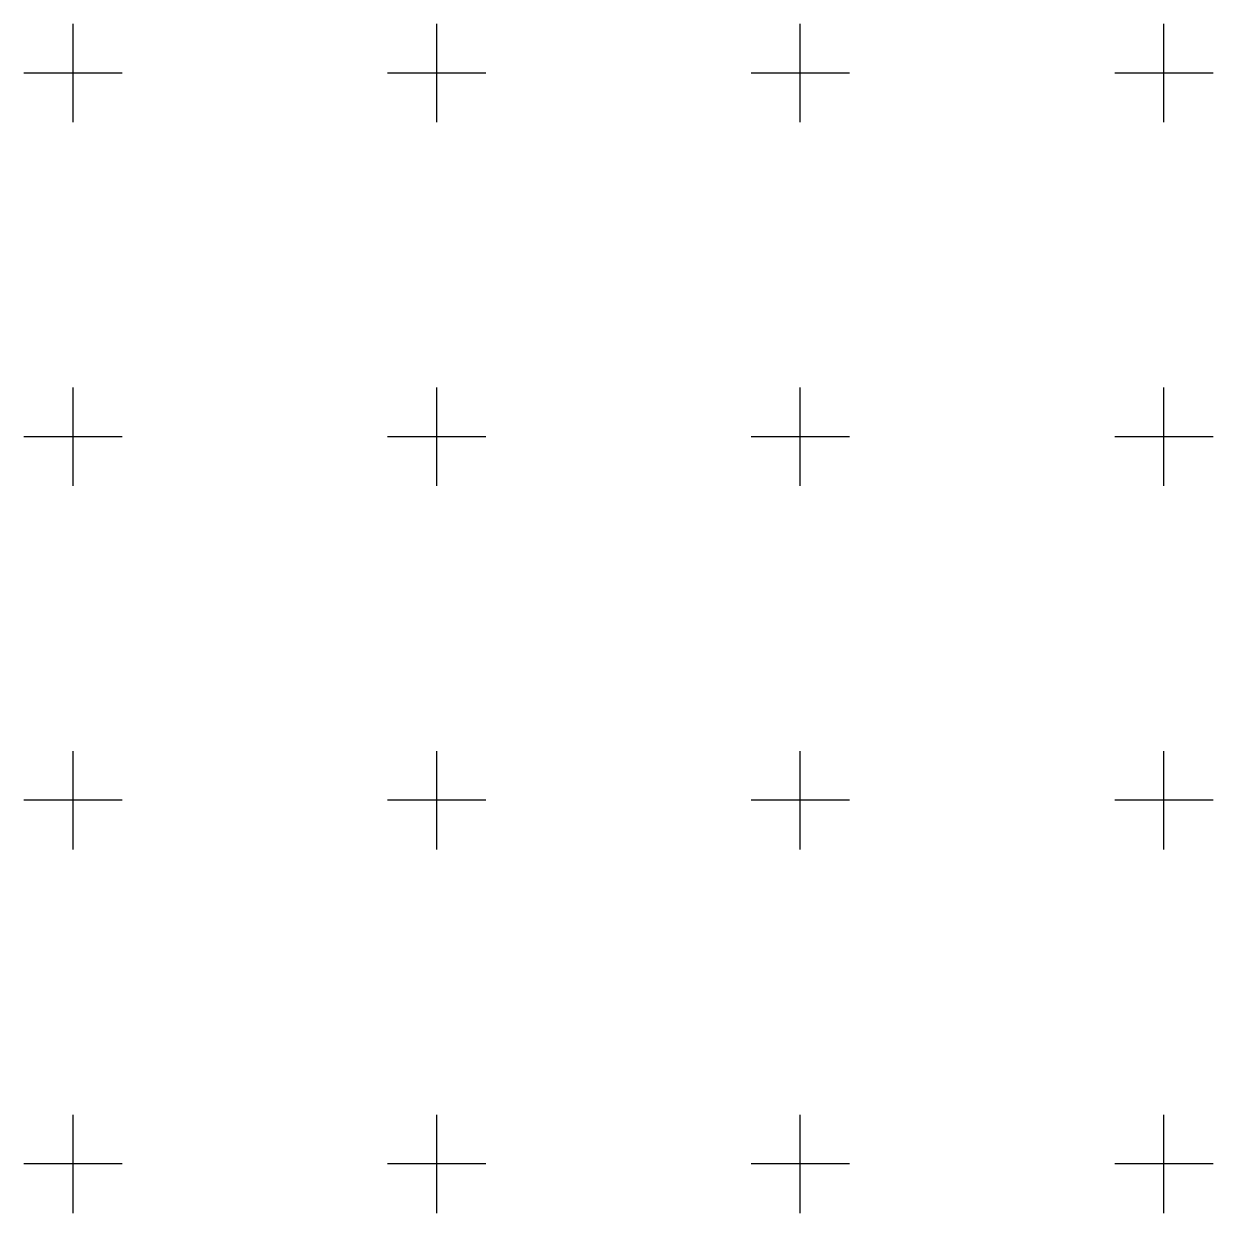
# Model space of a CAD drawing. Extents: x -2.29 to 2.29, y -2.29 to 2.29.
import ezdxf

# ---------------------------------------------------------------- set-up
doc = ezdxf.new("R2010")
doc.units = 0

# ---------------------------------------------------------------- blocks, each defined once
blk = doc.blocks.new('*U4')
for p, q in [((0, -0.1897), (0, 0.1897)), ((0.1897, 0), (-0.1897, 0))]:
    blk.add_line(p, q)
blk = doc.blocks.new('*U5')
at = {"color": 0, "linetype": 'ByBlock', "lineweight": -2, "transparency": 16777216}
for p in [(0, 0), (1.4, 0), (2.8, 0), (4.2, 0), (0, -1.4), (1.4, -1.4), (2.8, -1.4), (4.2, -1.4), (0, -2.8), (1.4, -2.8), (2.8, -2.8), (4.2, -2.8), (0, -4.2), (1.4, -4.2), (2.8, -4.2), (4.2, -4.2)]:
    blk.add_blockref('*U4', p, dxfattribs=at)

msp = doc.modelspace()

# ---------------------------------------------------------------- block references
msp.add_blockref('*U5', (-2.1, 2.1))

doc.saveas('drawing.dxf')
